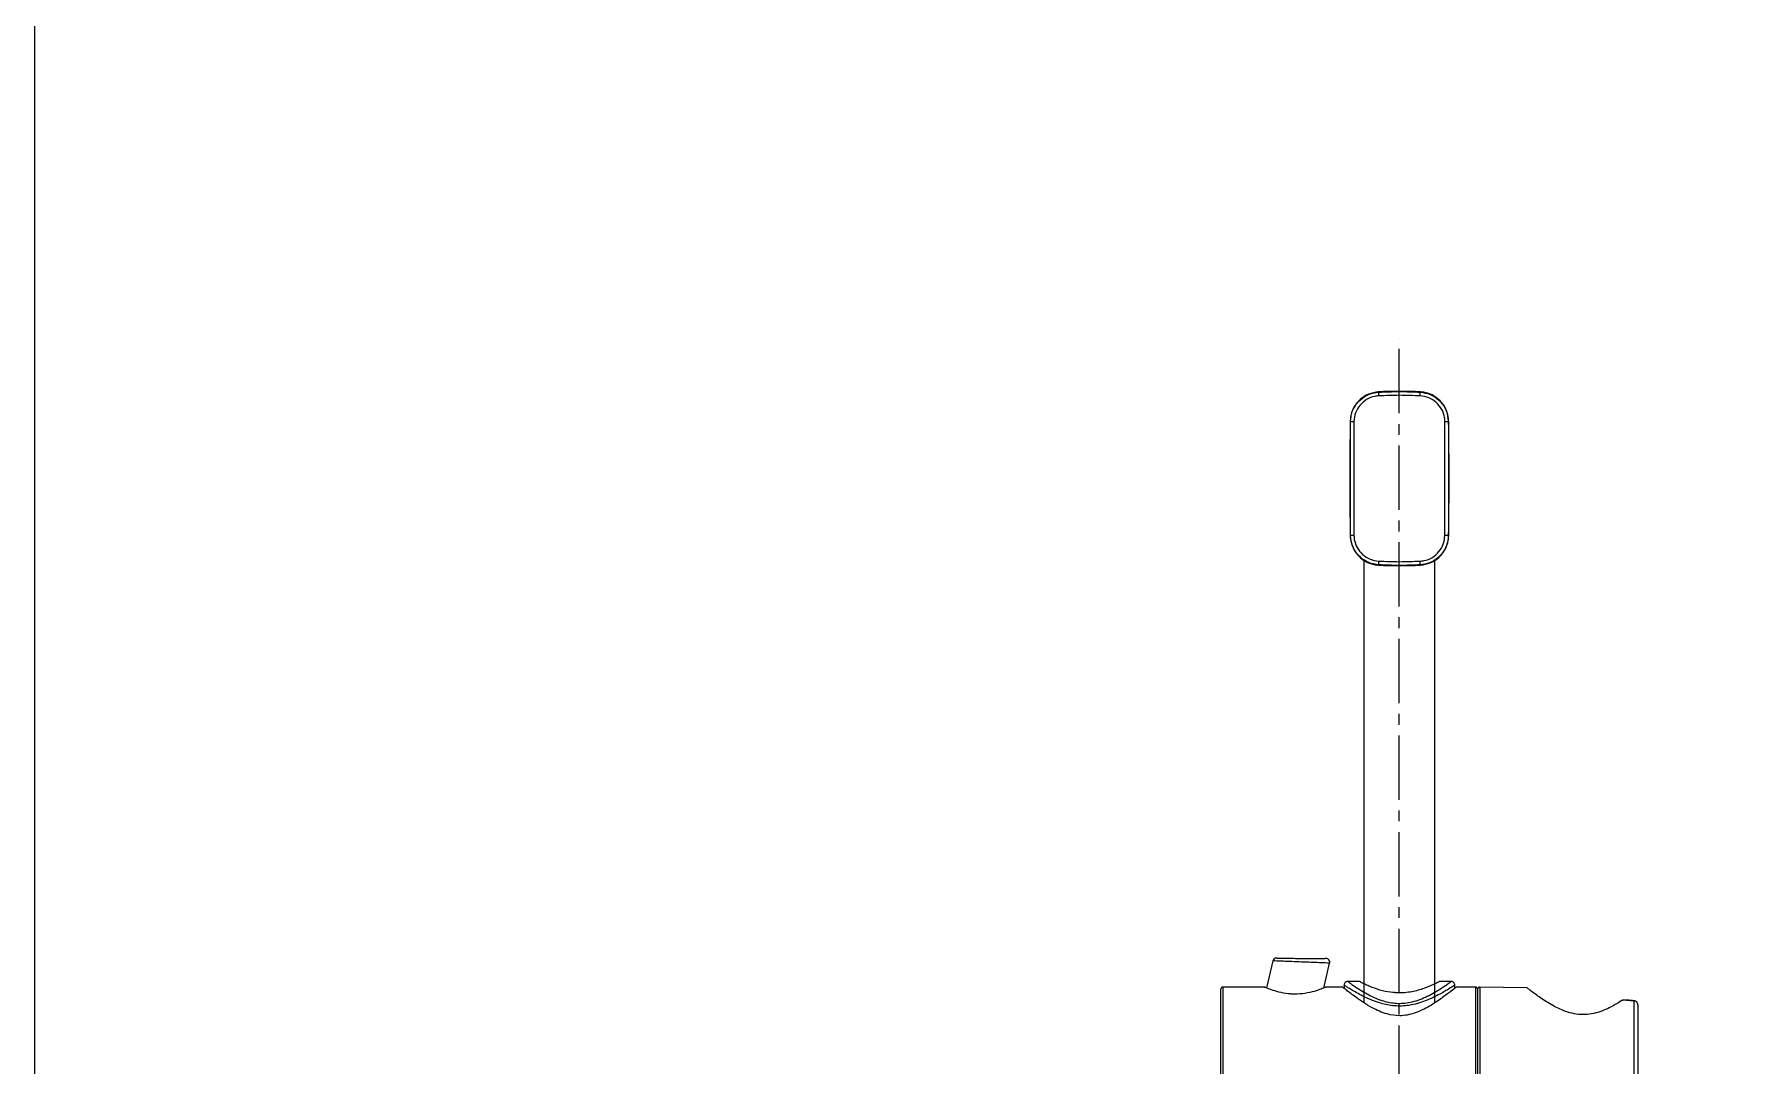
# Model space of a CAD drawing. Extents: x 300 to 1224, y -645 to 662.
# Drawn here: x 299.9 to 761.9, y 107.4 to 384.7 of the extents above; entities that cross this region are included whole.
import ezdxf

# ---------------------------------------------------------------- set-up
doc = ezdxf.new("R2010")
doc.units = 0
doc.header["$LTSCALE"] = 23.1
doc.header["$MEASUREMENT"] = 0
doc.linetypes.add('CENTER2', pattern=[1.125, 0.75, -0.125, 0.125, -0.125])
doc.layers.get('0').update_dxf_attribs({"linetype": 'CONTINUOUS'})

# ---------------------------------------------------------------- blocks, each defined once
blk = doc.blocks.new('A$C54E459E0')
at = {"color": 7, "linetype": 'Continuous', "lineweight": 15}
for p, q in [((129.46, 706.79), (129.46, 706.8)), ((135.08, 706.8), (135.04, 706.8)), ((135.08, 706.8), (135.08, 706.79)), ((119.11, 668.05), (119.11, 698.75)), ((120.04, 698.74), (120.04, 668.06)), ((144.5, 668.06), (144.5, 698.74)), ((145.43, 698.75), (145.43, 668.05)), ((122.72, 661.42), (122.72, 542.43)), ((141.82, 542.44), (141.82, 661.51)), ((98.23, 553.68), (96.51, 546.44)), ((111.92, 546.39), (113.51, 553.09)), ((84.27, 527.16), (84.27, 546.16)), ((96.05, 546.66), (84.77, 546.66)), ((117, 546.66), (112.52, 546.66)), ((117.37, 547.14), (117.37, 546.35)), ((121.55, 548.16), (118.41, 548.16)), ((146.14, 548.16), (142.94, 548.16)), ((147.17, 546.35), (147.17, 547.14)), ((152.77, 546.66), (147.55, 546.66)), ((153.27, 546.16), (153.27, 527.16)), ((153.37, 508.17), (153.37, 546.16)), ((166.59, 546.43), (153.88, 546.66)), ((195.39, 511.41), (195.39, 542.91)), ((195.42, 542.99), (195.41, 542.99)), ((196.37, 541.87), (196.37, 512.46)), ((84.27, 508.16), (84.27, 527.16)), ((153.27, 527.16), (153.27, 508.16))]:
    blk.add_line(p, q, dxfattribs=at)
at = {"color": 8, "linetype": 'Continuous', "lineweight": 15}
for p, q in [((129.51, 706.79), (129.46, 706.79)), ((129.67, 706.72), (129.67, 706.72)), ((135.08, 706.79), (135.04, 706.79)), ((84.77, 546.66), (84.77, 527.16)), ((152.77, 527.16), (152.77, 546.66)), ((153.88, 546.66), (153.88, 507.67)), ((84.77, 527.16), (84.77, 507.66)), ((152.77, 507.66), (152.77, 527.16))]:
    blk.add_line(p, q, dxfattribs=at)
at = {"color": 7, "linetype": 'Continuous', "lineweight": 15, "flags": 128}
for points in [[(126.59, 706.68), (126.63, 706.64), (126.67, 706.61)], [(137.87, 706.61), (137.91, 706.64), (137.95, 706.68)], [(119.11, 698.75), (119.08, 698.78), (119.05, 698.81)], [(145.49, 698.81), (145.46, 698.78), (145.43, 698.75)], [(119.05, 667.99), (119.08, 668.02), (119.11, 668.05)], [(145.43, 668.05), (145.46, 668.02), (145.49, 667.99)], [(126.67, 660.19), (126.63, 660.16), (126.59, 660.12)], [(137.95, 660.12), (137.91, 660.16), (137.87, 660.19)]]:
    blk.add_lwpolyline(points, dxfattribs=at)
at = {"color": 8, "linetype": 'Continuous', "lineweight": 15, "flags": 128}
blk.add_lwpolyline([(195.39, 542.91), (195.4, 542.97), (195.41, 542.99), (195.41, 542.99)], dxfattribs=at)
at = {"color": 7, "linetype": 'Continuous', "lineweight": 15}
for centre, radius, start, end in [((132.27, 606.75), 100.09, 91.6079, 93.2528), ((135.02, 706.32), 8.35, 177.9955, 184.8479), ((129.47, 706.5), 0.3, 0.0045, 91.6118), ((132.27, 606.75), 100.07, 88.7365, 91.2635), ((132.27, 606.75), 100.09, 86.7472, 88.3921), ((129.65, 706.31), 8.22, 355.1264, 2.087), ((1131.65, 683.4), 1012.72, 179.12791, 180.87209), ((123.27, 925.2), 226.49, 268.9495, 269.1851), ((141.3, 923.41), 224.69, 270.8146, 271.0519), ((-867.1, 683.4), 1012.72, 0, 0.87209), ((-867.1, 683.4), 1012.72, 359.12791, 0.87209), ((-867.1, 683.4), 1012.72, 359.12791, 0), ((123.27, 441.6), 226.49, 90.8149, 91.0505), ((141.3, 443.39), 224.69, 88.9481, 89.1854), ((135.02, 660.48), 8.35, 175.1521, 182.0045), ((129.65, 660.49), 8.22, 357.913, 4.8736), ((132.27, 760.05), 100.09, 266.7472, 273.2528), ((99.21, 553.45), 1, 89.4624, 166.6081), ((99.21, 553.45), 1, 77.4069, 89.4624), ((112.54, 553.32), 1, 89.4187, 101.4173), ((112.54, 553.32), 1, 346.5853, 89.4187), ((84.77, 546.16), 0.5, 90, 180), ((152.77, 546.16), 0.5, 0, 90), ((153.87, 546.16), 0.5, 89, 180)]:
    blk.add_arc(centre, radius, start, end, dxfattribs=at)
for points, knots in [([(126.59, 706.68), (125.7, 706.54), (123.91, 706.26), (121.6, 704.75), (119.9, 702.62), (119.24, 700.69), (119.07, 699.41), (119.06, 699.01), (119.05, 698.81)], [0, 0, 0, 0, 0.225003, 0.450009, 0.674981, 0.899943, 0.950244, 1, 1, 1, 1]), ([(119.11, 698.75), (119.21, 699.65), (119.42, 701.44), (120.83, 703.81), (122.88, 705.58), (124.96, 706.44), (126.26, 706.57), (126.67, 706.61)], [0, 0, 0, 0, 0.224113, 0.448199, 0.67257, 0.897562, 1, 1, 1, 1]), ([(126.69, 705.61), (126.34, 705.58), (125.19, 705.46), (123.36, 704.72), (121.55, 703.16), (120.31, 701.09), (120.13, 699.52), (120.04, 698.74)], [0, 0, 0, 0, 0.102738, 0.328241, 0.552734, 0.776498, 1, 1, 1, 1]), ([(126.67, 706.61), (128.53, 706.69), (132.27, 706.84), (136, 706.69), (137.87, 706.61)], [0, 0, 0, 0, 0.498987, 1, 1, 1, 1]), ([(137.85, 705.61), (135.99, 705.69), (132.28, 705.84), (128.56, 705.69), (126.69, 705.61)], [0, 0, 0, 0, 0.498991, 1, 1, 1, 1]), ([(129.75, 706.79), (129.7, 706.79), (129.59, 706.79), (129.51, 706.79), (129.5, 706.79), (129.5, 706.79)], [0, 0, 0, 0, 0.4485443, 0.8100788, 1, 1, 1, 1]), ([(130.06, 706.8), (130, 706.8), (129.88, 706.79), (129.79, 706.79), (129.75, 706.79)], [0, 0, 0, 0, 0.608707, 1, 1, 1, 1]), ([(134.87, 706.79), (134.85, 706.79), (134.78, 706.79), (134.63, 706.79), (134.52, 706.8), (134.48, 706.8)], [0, 0, 0, 0, 0.232428, 0.694789, 1, 1, 1, 1]), ([(135.04, 706.79), (135.04, 706.79), (135.04, 706.79), (135.03, 706.79), (134.98, 706.79), (134.91, 706.79), (134.87, 706.79)], [0, 0, 0, 0, 0.039262, 0.219047, 0.544963, 1, 1, 1, 1]), ([(144.5, 698.74), (144.48, 699.08), (144.41, 700.21), (143.74, 702.06), (142.25, 703.93), (140.21, 705.25), (138.64, 705.49), (137.85, 705.61)], [0, 0, 0, 0, 0.099114, 0.323352, 0.548474, 0.774088, 1, 1, 1, 1]), ([(137.87, 706.61), (138.77, 706.47), (140.56, 706.19), (142.88, 704.68), (144.57, 702.55), (145.33, 700.44), (145.41, 699.15), (145.43, 698.75)], [0, 0, 0, 0, 0.225292, 0.45059, 0.675844, 0.9006, 1, 1, 1, 1]), ([(145.49, 698.81), (145.39, 699.71), (145.19, 701.51), (143.77, 703.88), (141.72, 705.67), (139.82, 706.41), (138.55, 706.63), (138.15, 706.66), (137.95, 706.68)], [0, 0, 0, 0, 0.225003, 0.450009, 0.674981, 0.899943, 0.950244, 1, 1, 1, 1]), ([(119.05, 667.99), (119.15, 667.09), (119.35, 665.29), (120.77, 662.92), (122.83, 661.13), (124.72, 660.39), (126, 660.17), (126.39, 660.14), (126.59, 660.12)], [0, 0, 0, 0, 0.225003, 0.450009, 0.674981, 0.899943, 0.950244, 1, 1, 1, 1]), ([(126.67, 660.19), (125.77, 660.33), (123.98, 660.61), (121.67, 662.12), (119.97, 664.25), (119.22, 666.36), (119.14, 667.65), (119.11, 668.05)], [0, 0, 0, 0, 0.225285, 0.450576, 0.675825, 0.900583, 1, 1, 1, 1]), ([(120.04, 668.06), (120.07, 667.72), (120.13, 666.59), (120.8, 664.74), (122.29, 662.87), (124.33, 661.55), (125.91, 661.31), (126.69, 661.19)], [0, 0, 0, 0, 0.099132, 0.323373, 0.548489, 0.774096, 1, 1, 1, 1]), ([(137.85, 661.19), (138.21, 661.22), (139.35, 661.34), (141.19, 662.08), (142.99, 663.64), (144.23, 665.71), (144.41, 667.28), (144.5, 668.06)], [0, 0, 0, 0, 0.102765, 0.328269, 0.552755, 0.776509, 1, 1, 1, 1]), ([(145.43, 668.05), (145.33, 667.15), (145.12, 665.36), (143.72, 662.99), (141.67, 661.21), (139.58, 660.36), (138.28, 660.23), (137.87, 660.19)], [0, 0, 0, 0, 0.224103, 0.448179, 0.672543, 0.897535, 1, 1, 1, 1]), ([(137.95, 660.12), (138.84, 660.26), (140.63, 660.54), (142.94, 662.05), (144.64, 664.18), (145.3, 666.11), (145.47, 667.39), (145.49, 667.79), (145.49, 667.99)], [0, 0, 0, 0, 0.225003, 0.450009, 0.674981, 0.899943, 0.950244, 1, 1, 1, 1]), ([(126.69, 661.19), (128.55, 661.11), (132.27, 660.96), (135.99, 661.11), (137.85, 661.19)], [0, 0, 0, 0, 0.498991, 1, 1, 1, 1]), ([(137.87, 660.19), (136.01, 660.11), (132.28, 659.96), (128.54, 660.11), (126.67, 660.19)], [0, 0, 0, 0, 0.498987, 1, 1, 1, 1]), ([(99.43, 554.43), (99.46, 554.43), (99.53, 554.43), (100.27, 554.42), (101.74, 554.4), (103.72, 554.38), (105.94, 554.36), (108.12, 554.34), (110.02, 554.32), (111.44, 554.31), (112.22, 554.3), (112.3, 554.3), (112.33, 554.3)], [0, 0, 0, 0, 0.0644439, 0.1712913, 0.2808611, 0.392153, 0.5033697, 0.6128229, 0.7196733, 0.824186, 0.9275589, 1, 1, 1, 1]), ([(112.52, 546.64), (112.54, 546.65), (112.68, 546.71), (112.13, 546.47), (110.91, 545.98), (108.88, 545.31), (106.28, 544.79), (104.21, 544.72), (102.27, 544.84), (100.39, 545.13), (98.16, 545.78), (96.62, 546.38), (95.9, 546.69), (96.03, 546.64), (96.05, 546.63)], [0, 0, 0, 0, 0.012432, 0.11159, 0.211093, 0.317367, 0.427988, 0.531744, 0.546026, 0.649592, 0.753321, 0.86373, 0.973357, 1, 1, 1, 1]), ([(96.47, 546.48), (96.34, 546.53), (96.13, 546.62), (96.12, 546.63), (96.08, 546.64), (96.11, 546.63), (96.12, 546.63), (96.15, 546.61), (96.17, 546.59), (96.18, 546.57), (96.19, 546.57)], [0, 0, 0, 0, 0.5863, 0.886374, 0.955582, 0.960896, 0.965618, 0.974014, 0.998092, 1, 1, 1, 1]), ([(112.35, 546.57), (112.36, 546.57), (112.37, 546.59), (112.39, 546.6), (112.41, 546.62), (112.43, 546.63), (112.44, 546.63), (112.44, 546.63), (112.44, 546.64), (112.45, 546.64), (112.45, 546.64), (112.42, 546.63), (112.41, 546.62)], [0, 0, 0, 0, 0.003675, 0.053914, 0.090096, 0.105881, 0.116576, 0.128097, 0.146626, 0.187507, 0.324197, 1, 1, 1, 1]), ([(147.55, 546.64), (147.55, 546.65), (147.6, 546.69), (147.3, 546.45), (146.29, 545.63), (144.39, 544.18), (142.32, 542.73), (140.46, 541.55), (138.43, 540.46), (136.42, 539.62), (134.36, 539.08), (131.88, 538.83), (129.28, 539.23), (126.84, 540.13), (124.68, 541.2), (122.52, 542.52), (120.62, 543.85), (119.13, 544.96), (118.09, 545.77), (117.4, 546.32), (117.02, 546.62), (117, 546.64), (117, 546.64)], [0, 0, 0, 0, 0.0092028, 0.0522685, 0.1323054, 0.2197236, 0.2718251, 0.3250092, 0.372189, 0.4204457, 0.4587521, 0.4985212, 0.5655554, 0.6102589, 0.6562204, 0.7176902, 0.7809404, 0.830932, 0.8822236, 0.9240636, 0.9670447, 1, 1, 1, 1]), ([(118.41, 548.16), (118.33, 548.16), (118.14, 548.15), (117.85, 548.04), (117.56, 547.8), (117.41, 547.48), (117.36, 547.24), (117.37, 547.13), (117.37, 547.13)], [0, 0, 0, 0, 0.147713, 0.348482, 0.566877, 0.807193, 0.992521, 1, 1, 1, 1]), ([(132.27, 545.08), (131.47, 545.11), (129.62, 545.19), (126.83, 545.85), (124.65, 546.65), (123.18, 547.3), (122.29, 547.74), (121.73, 548.03), (121.42, 548.19), (121.52, 548.14), (121.55, 548.12)], [0, 0, 0, 0, 0.138384, 0.318705, 0.519754, 0.630979, 0.745586, 0.853278, 0.964806, 1, 1, 1, 1]), ([(132.49, 545.13), (132.44, 545.13), (131.84, 545.11), (131.23, 545.15), (130.68, 545.2)], [0, 0, 0, 0, 0.084413, 1, 1, 1, 1]), ([(142.93, 548.09), (142.94, 548.1), (142.97, 548.11), (141.92, 547.57), (139.95, 546.66), (137.5, 545.79), (135.14, 545.28), (133.56, 545.1), (132.59, 545.08), (132.27, 545.08)], [0, 0, 0, 0, 0.098091, 0.290252, 0.493296, 0.717082, 0.828521, 0.944283, 1, 1, 1, 1]), ([(147.16, 547.14), (147.16, 547.22), (147.16, 547.42), (147.03, 547.72), (146.78, 547.98), (146.5, 548.12), (146.29, 548.17), (146.17, 548.16), (146.14, 548.16)], [0, 0, 0, 0, 0.1400628, 0.3617544, 0.5993661, 0.7838582, 0.9369598, 1, 1, 1, 1]), ([(192.24, 543.12), (191.41, 542.6), (190.04, 541.73), (187.75, 540.59), (185.65, 539.79), (183.38, 539.27), (181, 539.17), (178.65, 539.53), (176.46, 540.24), (174.43, 541.17), (172.59, 542.2), (170.93, 543.25), (169.47, 544.26), (168.25, 545.15), (167.32, 545.86), (166.71, 546.34), (166.63, 546.4), (166.59, 546.43)], [0, 0, 0, 0, 0.101083, 0.165159, 0.228604, 0.291954, 0.355126, 0.418097, 0.481615, 0.545197, 0.609453, 0.67379, 0.738715, 0.80374, 0.869151, 0.934837, 1, 1, 1, 1]), ([(192.24, 543.12), (192.26, 543.14), (192.32, 543.17), (192.36, 543.2), (192.36, 543.19), (192.36, 543.19)], [0, 0, 0, 0, 0.456485, 0.916681, 1, 1, 1, 1]), ([(195.39, 542.91), (195.06, 542.94), (194.01, 543.01), (192.96, 543.08), (192.24, 543.12)], [0, 0, 0, 0, 0.315944, 1, 1, 1, 1]), ([(195.41, 542.99), (195.11, 543.01), (194.09, 543.08), (193.07, 543.15), (192.36, 543.19)], [0, 0, 0, 0, 0.296256, 1, 1, 1, 1]), ([(196.37, 541.87), (196.37, 541.95), (196.36, 542.1), (196.27, 542.34), (196.16, 542.52), (195.98, 542.7), (195.78, 542.83), (195.55, 542.9), (195.42, 542.91), (195.39, 542.91)], [0, 0, 0, 0, 0.1573018, 0.2793316, 0.4993673, 0.5534879, 0.7590875, 0.9440042, 1, 1, 1, 1]), ([(196.36, 541.7), (196.37, 541.83), (196.38, 542.12), (196.22, 542.52), (195.94, 542.81), (195.66, 542.97), (195.48, 542.98), (195.41, 542.98)], [0, 0, 0, 0, 0.220172, 0.483212, 0.69404, 0.888171, 1, 1, 1, 1])]:
    blk.add_open_spline(points, degree=3, knots=knots, dxfattribs=at)
at = {"color": 8, "linetype": 'Continuous', "lineweight": 15}
for points, knots in [([(129.75, 706.79), (129.73, 706.79), (129.65, 706.79), (129.55, 706.79), (129.47, 706.79), (129.47, 706.79), (129.46, 706.79)], [0, 0, 0, 0, 0.118541, 0.450385, 0.781829, 1, 1, 1, 1]), ([(135.08, 706.79), (135.07, 706.79), (135.06, 706.79), (134.98, 706.79), (134.9, 706.79), (134.87, 706.79)], [0, 0, 0, 0, 0.400298, 0.800848, 1, 1, 1, 1]), ([(113.51, 553.09), (113.47, 553.09), (113.37, 553.09), (112.46, 553.13), (110.77, 553.2), (108.52, 553.28), (105.94, 553.38), (103.31, 553.49), (100.97, 553.58), (99.23, 553.65), (98.35, 553.68), (98.26, 553.68), (98.23, 553.68)], [0, 0, 0, 0, 0.072729, 0.176398, 0.280962, 0.387596, 0.496647, 0.607448, 0.718505, 0.828133, 0.935298, 1, 1, 1, 1]), ([(147.14, 547.14), (147.15, 547.15), (147.19, 547.17), (146.84, 546.95), (145.94, 546.37), (144.52, 545.52), (143.11, 544.73), (141.35, 543.83), (139.33, 542.94), (137.13, 542.2), (135, 541.72), (132.9, 541.52), (130.31, 541.57), (127.57, 542.12), (124.94, 543.05), (122.9, 543.97), (121.09, 544.91), (119.65, 545.75), (118.54, 546.42), (117.81, 546.88), (117.4, 547.14), (117.41, 547.14), (117.42, 547.14)], [0, 0, 0, 0, 0.014701, 0.060197, 0.145448, 0.19147, 0.238469, 0.292385, 0.34764, 0.39657, 0.446961, 0.48657, 0.527384, 0.607178, 0.660347, 0.715028, 0.769346, 0.825078, 0.872478, 0.921143, 0.968799, 1, 1, 1, 1]), ([(118.41, 548.13), (118.41, 548.14), (118.4, 548.14), (118.77, 547.87), (119.46, 547.38), (120.48, 546.68), (121.83, 545.81), (123.51, 544.82), (125.41, 543.86), (127.35, 543.08), (129.24, 542.56), (131.03, 542.28), (132.85, 542.24), (134.81, 542.45), (136.81, 542.95), (138.85, 543.73), (140.74, 544.66), (142.86, 545.88), (144.8, 547.18), (145.86, 547.94), (146.18, 548.17), (146.15, 548.15), (146.14, 548.14)], [0, 0, 0, 0, 0.030989, 0.0803, 0.129005, 0.177742, 0.233154, 0.288588, 0.342152, 0.395647, 0.43471, 0.473726, 0.512704, 0.551696, 0.600405, 0.649213, 0.703776, 0.758362, 0.852129, 0.938695, 0.984282, 1, 1, 1, 1])]:
    blk.add_open_spline(points, degree=3, knots=knots, dxfattribs=at)

msp = doc.modelspace()

# ---------------------------------------------------------------- linework, layer by layer
at = {"color": 1, "linetype": 'CENTER2'}
msp.add_line((666.91, -444.83), (666.91, 303.04), dxfattribs=at)
msp.add_lwpolyline([(299.91, 662.01), (299.91, -644.79), (1223.91, -644.79), (1223.91, 662.01)], close=True)

# ---------------------------------------------------------------- block references
msp.add_blockref('A$C54E459E0', (534.67, -418.12))

doc.saveas('drawing.dxf')
